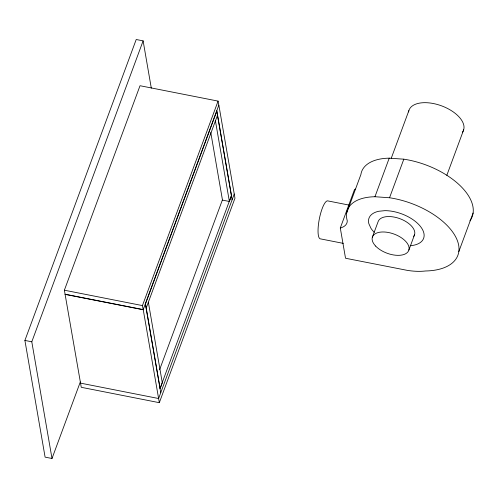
<?xml version="1.0" encoding="UTF-8"?>
<svg xmlns="http://www.w3.org/2000/svg" width="498" height="498" viewBox="0 0 498 498"><rect width="100%" height="100%" fill="white"/><g stroke="black" fill="none" stroke-linecap="round" stroke-linejoin="round"><path stroke-width="0.75" d="M80.303 381.985L52.004 458.49L45.1 457.133L24.9 340.433L136.215 39.51L143.119 40.867L151.305 88.158M52.004 458.49L31.797 341.796L143.119 40.867M65.101 294.368L143.163 309.75L218.859 105.128L234.969 198.21L159.329 402.683L81.267 387.301L64.379 290.203L140.019 85.724L218.08 101.106L218.803 105.277M143.163 309.75L142.44 305.585L218.08 101.106M146.213 308.013L217.57 115.113M159.59 369.734L222.332 200.121M160.026 388.565L231.383 195.658M210.766 132.462L222.482 200.115L229.379 201.472L231.52 195.689L216.848 110.942L145.497 303.842L160.163 388.589L162.304 382.8L148.354 302.224M234.247 194.039L158.607 398.518L80.552 383.136M340.296 227.991A21.632 11.398 20.3 0 0 347.274 220.788A52.172 27.49 20.3 0 1 374.95 196.735L389.542 197.756A61.497 32.407 20.3 0 1 456.137 237.77A61.497 32.407 20.3 0 1 425.541 270.98A50.105 26.4 20.3 0 1 407.308 270.37L345.531 258.244L340.296 227.991L354.564 189.414A21.632 11.398 20.3 0 0 355.628 189.103M346.627 213.119L360.894 174.537A52.172 27.49 20.3 0 1 389.224 158.159L403.816 159.179A61.497 32.407 20.3 0 1 469.913 220.857M374.95 196.735L389.224 158.159M391.204 158.383L408.87 110.637M372.336 237.285L378.044 221.853A19.36 10.203 20.3 0 1 400.996 219.108A19.36 10.203 20.3 0 1 413.664 236.401M389.542 197.756L403.816 159.179M408.877 250.046L414.585 234.614M446.818 175.346L463.682 129.773M458.826 251.602L473.1 213.02M349.005 205.083L328.033 200.949A19.36 4.812 -78.9 0 0 319.529 217.962A19.36 4.812 -78.9 0 0 320.071 238.797L343.29 243.373M64.379 290.203L142.44 305.585M65.157 294.225L143.219 309.607L159.329 402.683M24.9 340.433L31.797 341.796M216.717 110.917L232.105 199.829M215.429 120.896L229.379 201.472M145.36 303.817L160.748 392.729M410.134 245.726A29.114 15.338 20.3 0 0 421.103 227.331A29.114 15.338 20.3 0 0 384.923 210.654L378.741 211.264A29.114 15.338 20.3 0 0 368.85 223.72L370.935 228.277A29.114 15.338 20.3 0 0 374.191 232.267M408.59 111.95A29.04 15.301 20.3 0 1 441.826 105.943A29.04 15.301 20.3 0 1 462.505 132.182M375.635 246.08A19.36 10.203 20.3 0 0 407.501 252.362A19.36 10.203 20.3 0 0 388.683 232.547A19.36 10.203 20.3 0 0 375.635 246.08"/></g></svg>
